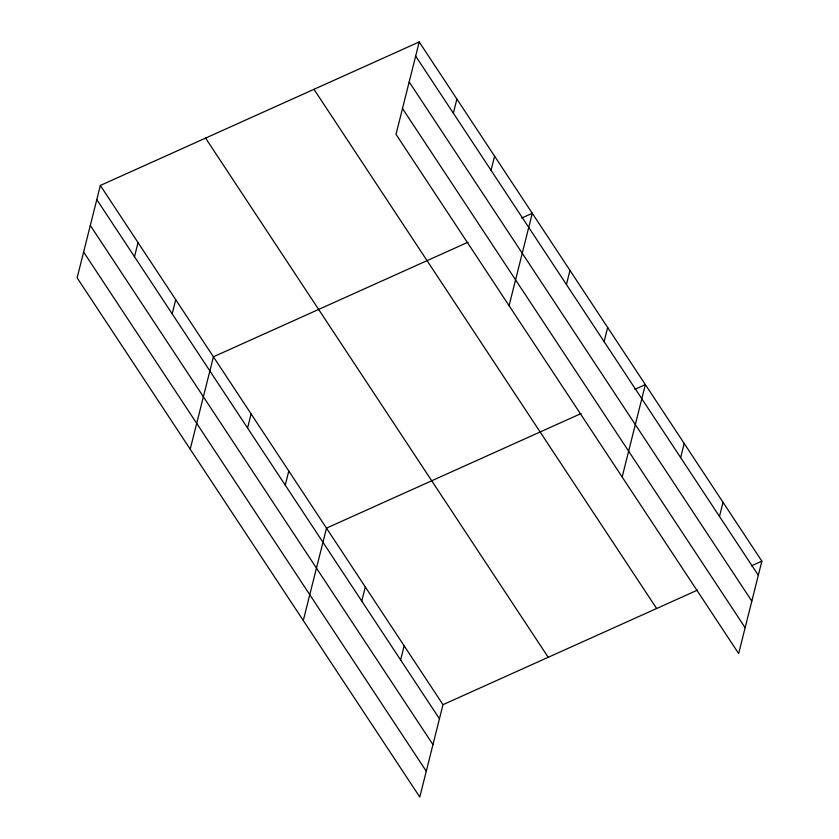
<?xml version="1.0" encoding="UTF-8"?>
<svg xmlns="http://www.w3.org/2000/svg" width="839" height="839" viewBox="0 0 839 839"><rect width="100%" height="100%" fill="white"/><g stroke="black" fill="none" stroke-linecap="round" stroke-linejoin="round"><path stroke-width="1.26" d="M100.344 185.461L77.136 277.845L419.783 797.05L442.992 704.666L100.344 185.461L419.217 41.95L761.864 561.155L738.656 653.539L396.008 134.334L419.217 41.95M134.481 256.713L138.036 242.576M172.173 313.817L175.729 299.68M190.212 449.19L213.421 356.795L467.984 242.23M247.557 428.047L251.113 413.91M285.25 485.162L288.805 471.025M303.288 620.524L326.497 528.13L581.06 413.564M453.354 113.202L456.898 99.065M361.777 601.112L365.322 586.975M491.046 170.307L494.591 156.169M400.612 659.957L404.157 645.82M509.084 305.679L532.283 213.284L521.764 218.025M566.43 284.536L569.975 270.399M604.122 341.641L607.667 327.514M622.16 477.013L645.359 384.619L634.84 389.359M680.649 457.601L684.194 443.464M719.484 516.446L723.029 502.309M442.992 704.666L697.555 590.09M751.345 565.885L761.864 561.155M415.662 56.087L758.309 575.281M409.17 81.907L751.828 601.112M402.489 108.514L745.147 627.719M313.985 89.312L656.633 608.506M205.565 138.099L548.224 657.304M96.789 199.598L439.447 718.792M90.308 225.418L432.955 744.623M83.617 252.025L426.275 771.23"/></g></svg>
